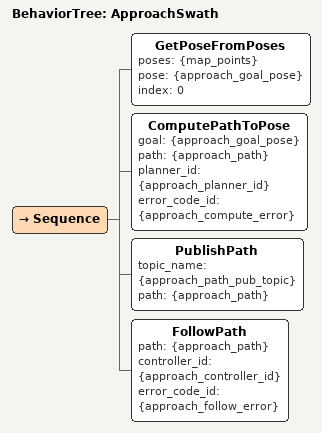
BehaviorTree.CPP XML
<root BTCPP_format="4" main_tree_to_execute="ApproachSwath">
  <BehaviorTree ID="ApproachSwath">
    <Sequence>
      <!-- Extract goal_pose from map_points -->
      <GetPoseFromPoses poses="{map_points}" pose="{approach_goal_pose}" index="0"/>
      <!-- Compute path to goal pose -->
      <ComputePathToPose goal="{approach_goal_pose}" path="{approach_path}" planner_id="{approach_planner_id}" error_code_id="{approach_compute_error}"/>
      <PublishPath topic_name="{approach_path_pub_topic}" path="{approach_path}"/>
      <!-- Follow path to goal -->
      <FollowPath path="{approach_path}" controller_id="{approach_controller_id}" error_code_id="{approach_follow_error}"/>
    </Sequence>
  </BehaviorTree>
</root>
